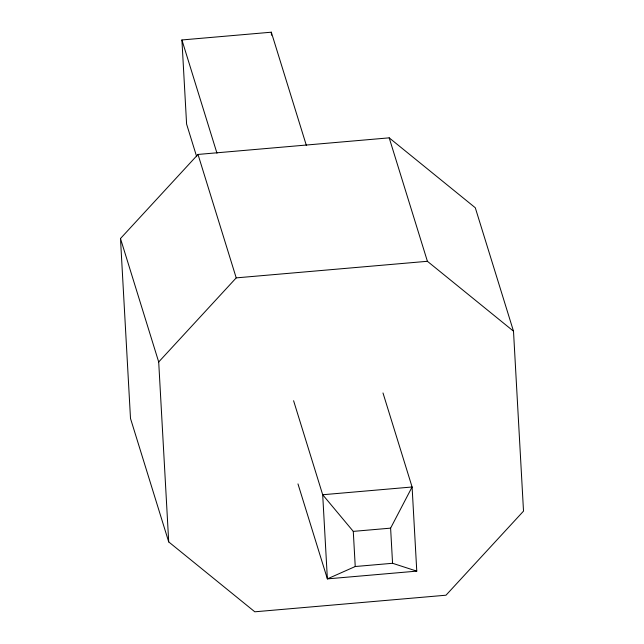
<?xml version="1.0" encoding="UTF-8"?>
<svg xmlns="http://www.w3.org/2000/svg" width="644" height="644" viewBox="0 0 644 644"><rect width="100%" height="100%" fill="white"/><g stroke="black" fill="none" stroke-linecap="round" stroke-linejoin="round"><path stroke-width="0.97" d="M293.592 400.721L322.692 494.745L412.096 486.993L416.773 571.131L392.566 563.283L390.61 528.144L412.096 486.993L382.987 392.961M120.484 238.53L198.006 154.439L389.193 137.848L475.288 207.746L513.501 331.185L523.516 511.119L445.994 595.209L254.807 611.8L168.712 541.91L130.499 418.463L120.484 238.53L158.698 361.968L168.712 541.91M158.698 361.968L236.219 277.878L427.407 261.295L513.501 331.185M392.566 563.283L355.238 566.519L327.377 578.884L297.971 483.894M196.694 156.717L186.599 124.091L181.914 39.96L271.309 32.2L306.359 145.415M416.773 571.131L327.377 578.884L322.692 494.745L353.282 531.381L390.61 528.144M389.193 137.848L427.407 261.295M181.914 39.96L216.964 153.175M198.006 154.439L236.219 277.878M353.282 531.381L355.238 566.519M271.309 32.2L271.478 35.203"/></g></svg>
